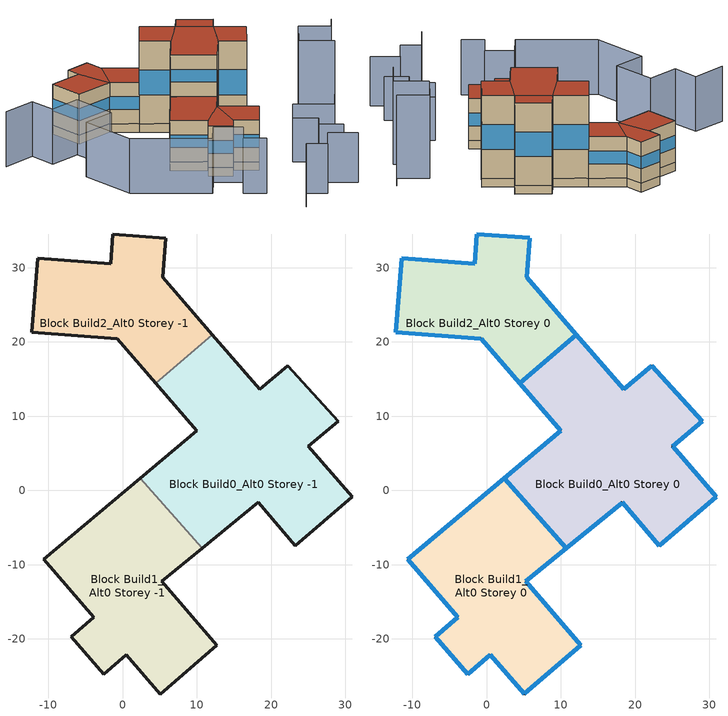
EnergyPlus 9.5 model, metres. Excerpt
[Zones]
Block Build0_Alt0 Storey -1
 floor ground (Project Basement Floor): 22.26,16.8 29.03,9.32 25.05,5.97 30.92,-0.83 23.24,-7.42 18.25,-1.62 10.71,-7.81 2.36,1.64 10.02,8.05 4.48,14.44 12.11,20.97 18.48,13.6 z-2.5
 wall ground (Project Basement Wall): 4.48,14.44 10.02,8.05 2.36,1.64 / 10.71,-7.81 18.25,-1.62 23.24,-7.42 30.92,-0.83 25.05,5.97 29.03,9.32 22.26,16.8 18.48,13.6 12.11,20.97 z-2.5:0
 wall to Block Build2_Alt0 Storey -1 (Project Partition): 12.11,20.97 4.48,14.44 z-2.5:0
 wall to Block Build1_Alt0 Storey -1 (Project Partition): 2.36,1.64 10.71,-7.81 z-2.5:0
Block Build1_Alt0 Storey -1
 floor ground (Project Basement Floor): 10.71,-7.81 5.27,-12.26 12.71,-20.88 5.1,-27.42 0.52,-22.13 -2.51,-24.75 -6.89,-19.69 -3.87,-17.09 -10.64,-9.25 2.36,1.64 z-2.5
 wall ground (Project Basement Wall): 2.36,1.64 -10.64,-9.25 -3.87,-17.09 -6.89,-19.69 -2.51,-24.75 0.52,-22.13 5.1,-27.42 12.71,-20.88 5.27,-12.26 10.71,-7.81 z-2.5:0
Block Build2_Alt0 Storey -1
 floor ground (Project Basement Floor): 5.8,34.01 5.43,28.71 12.11,20.97 4.48,14.44 -0.75,20.47 -12.21,21.32 -11.46,31.31 -1.59,30.56 -1.32,34.55 z-2.5
 wall ground (Project Basement Wall): 12.11,20.97 5.43,28.71 5.8,34.01 -1.32,34.55 -1.59,30.56 -11.46,31.31 -12.21,21.32 -0.75,20.47 4.48,14.44 z-2.5:0
Block Build0_Alt0 Storey 0
 floor to Block Build0_Alt0 Storey -1 (Project Heated1rstFloor): 22.26,16.8 29.03,9.32 25.05,5.97 30.92,-0.83 23.24,-7.42 18.25,-1.62 10.71,-7.81 2.36,1.64 10.02,8.05 4.48,14.44 12.11,20.97 18.48,13.6 z0
 wall outside (Project Wall): 4.48,14.44 10.02,8.05 2.36,1.64 / 10.71,-7.81 18.25,-1.62 23.24,-7.42 30.92,-0.83 25.05,5.97 29.03,9.32 22.26,16.8 18.48,13.6 12.11,20.97 z0:24; 12.11,20.97 4.48,14.44 / 2.36,1.64 10.71,-7.81 z12:24
 wall to Block Build2_Alt0 Storey 0 (Project Partition): 12.11,20.97 4.48,14.44 z0:12
 wall to Block Build1_Alt0 Storey 0 (Project Partition): 2.36,1.64 10.71,-7.81 z0:12
 window (Project External Window): 4.48,14.44 10.02,8.05 / 10.02,8.05 2.37,1.64 / 10.71,-7.8 18.25,-1.62 / 18.26,-1.62 23.24,-7.42 / 23.24,-7.42 30.92,-0.83 / 30.92,-0.83 25.05,5.97 / 25.05,5.98 29.03,9.32 / 29.02,9.33 22.27,16.8 / 22.26,16.8 18.48,13.61 / 18.47,13.61 12.11,20.97 z8.4:15.6; 12.1,20.97 4.48,14.45 / 2.37,1.63 10.7,-7.8 z16.2:19.8
 roof outside (Project Flat Roof): 29.03,9.32 22.26,16.8 18.48,13.6 25.05,5.97 z24; 30.92,-0.83 25.05,5.97 18.25,-1.62 23.24,-7.42 z24; 18.48,13.6 12.11,20.97 4.48,14.44 10.02,8.05 z24; 18.25,-1.62 25.05,5.97 18.48,13.6 10.02,8.05 2.36,1.64 10.71,-7.81 z24
Block Build1_Alt0 Storey 0
 floor to Block Build1_Alt0 Storey -1 (Project Heated1rstFloor): 10.71,-7.81 5.27,-12.26 12.71,-20.88 5.1,-27.42 0.52,-22.13 -2.51,-24.75 -6.89,-19.69 -3.87,-17.09 -10.64,-9.25 2.36,1.64 z0
 wall outside (Project Wall): 2.36,1.64 -10.64,-9.25 -3.87,-17.09 -6.89,-19.69 -2.51,-24.75 0.52,-22.13 5.1,-27.42 12.71,-20.88 5.27,-12.26 10.71,-7.81 z0:12
 window (Project External Window): 2.36,1.63 -10.64,-9.24 / -10.64,-9.25 -3.88,-17.08 / -3.87,-17.09 -6.89,-19.69 / -6.88,-19.7 -2.51,-24.75 / -2.5,-24.75 0.52,-22.13 / 0.52,-22.14 5.1,-27.42 / 5.1,-27.42 12.7,-20.88 / 12.7,-20.88 5.27,-12.26 / 5.27,-12.26 10.7,-7.81 z4.2:7.8
 roof outside (Project Flat Roof): 0.52,-22.13 5.27,-12.26 -3.87,-17.09 -6.89,-19.69 -2.51,-24.75 z12; 12.71,-20.88 5.27,-12.26 0.52,-22.13 5.1,-27.42 z12; 5.27,-12.26 10.71,-7.81 2.36,1.64 -10.64,-9.25 -3.87,-17.09 z12
Block Build2_Alt0 Storey 0
 floor to Block Build2_Alt0 Storey -1 (Project Heated1rstFloor): 5.8,34.01 5.43,28.71 12.11,20.97 4.48,14.44 -0.75,20.47 -12.21,21.32 -11.46,31.31 -1.59,30.56 -1.32,34.55 z0
 wall outside (Project Wall): 12.11,20.97 5.43,28.71 5.8,34.01 -1.32,34.55 -1.59,30.56 -11.46,31.31 -12.21,21.32 -0.75,20.47 4.48,14.44 z0:12
 window (Project External Window): 12.11,20.98 5.43,28.7 / 5.43,28.71 5.8,34.01 / 5.8,34.01 -1.31,34.55 / -1.32,34.55 -1.59,30.56 / -1.59,30.56 -11.46,31.31 / -11.46,31.3 -12.21,21.32 / -12.21,21.32 -0.75,20.47 / -0.74,20.47 4.48,14.45 z4.2:7.8
 roof outside (Project Flat Roof): -0.75,20.47 5.43,28.71 5.8,34.01 -1.32,34.55 -1.59,30.56 z12; 12.11,20.97 5.43,28.71 -0.75,20.47 4.48,14.44 z12; -0.75,20.47 -1.59,30.56 -11.46,31.31 -12.21,21.32 z12
shading: 31.16,-31.81 25.99,-36.27 / 25.99,-36.27 18.53,-27.67 / 18.53,-27.67 10.89,-34.24 / 10.89,-34.24 15.45,-39.57 / 15.45,-39.57 12.4,-42.17 / 12.4,-42.17 16.75,-47.25 z0:12.6; 11.44,-56.82 6.15,-50.64 / 6.15,-50.64 0.2,-55.75 / 0.2,-55.75 -3.52,-51.41 / -3.52,-51.41 -10.95,-57.6 z0:14.3; -10.48,-43.27 -14.56,-38.53 / -14.56,-38.53 -8.61,-33.39 / -8.61,-33.39 -13.85,-27.27 / -13.85,-27.27 -19.84,-32.35 / -19.84,-32.35 -34.47,-15.45 / -34.47,-15.45 -33.19,0.95 / -33.19,0.95 -23.82,0.23 / -23.82,0.23 -22.85,12.94 / -22.85,12.94 -32.21,13.67 / -32.21,13.67 -31.62,21.29 / -31.62,21.29 -41.72,22 z0:15.9; 49.53,-14.81 45.73,-18.11 / 45.73,-18.11 39.91,-11.38 / 39.91,-11.38 32.3,-18.04 / 32.3,-18.04 38.65,-25.37 / 38.65,-25.37 31.16,-31.81 z0:24.1
[Building]
None: North Axis=0; Terrain=Suburbs; Loads Convergence Tolerance Value=0.04; Temperature Convergence Tolerance Value=0.4; Solar Distribution=FullExterior; Maximum Number of Warmup Days=25; Minimum Number of Warmup Days=6
[Site:Location]
WeatherData/USA_CA_San.Francisco.Intl.AP.724940_TMY3.epw: Latitude=37.62; Longitude=-122.4; Time Zone=-8; Elevation=2
[SizingPeriod:DesignDay] Day of Month=21; Humidity Condition Type=Wetbulb; Barometric Pressure=100594; Rain Indicator=No; Snow Indicator=No; Daylight Saving Time Indicator=No; Solar Model Indicator=ASHRAEClearSky
Name | Month | Day Type | Maximum DryBulb Temperature | Daily DryBulb Temperature Range | Wetbulb or DewPoint at Maximum DryBulb | Wind Speed | Wind Direction | Sky Clearness
DENVER_STAPLETON Ann Htg 99.6% Condns DB | 12 | WinterDesignDay | -20 | 0 | -20 | 2.3 | 180 | 0
DENVER_STAPLETON Ann Clg .4% Condns DB=>MWB | 7 | SummerDesignDay | 34.1 | 15.2 | 15.8 | 4 | 120 | 1
[SITE:GROUNDTEMPERATURE:BUILDINGSURFACE]
15, 15, 15, 15, 15, 15, 15, 15, 15, 15, 15, 15
[MATERIAL] Solar Absorptance=0.7; Visible Absorptance=0.7
Name | Roughness | Thickness | Conductivity | Density | Specific Heat | Thermal Absorptance
Basement Floor; Heated1rstFloor Inertia | Rough | 0.1 | 0.9 | 2300 | 1000 | 0.9
Heated1rstFloor Insulation | Rough | 0.15 | 0.035 | 150 | 1000 | 0.9
Roof Insulation | Rough | 0.3 | 0.03 | 150 | 1000 | 0.9
Wall Inertia | Rough | 0.2 | 0.9 | 2300 | 1000 | 0.9
Wall Insulation | Rough | 0.2 | 0.03 | 150 | 1000 | 0.9
HeatedZoneIntMass; NonHeatedZoneIntMass | Rough | 0.1 | 0.3 | 600 | 1400 | 0.9
AirWallMaterial | MediumSmooth | 0.01 | 0.6 | 800 | 1000 | 0.95
[WINDOWMATERIAL:SIMPLEGLAZINGSYSTEM]
Window: UFactor=1.9; Solar Heat Gain Coefficient=0.7; Visible Transmittance=0.8
[CONSTRUCTION]
Project Wall: Wall Inertia, Wall Insulation
Project Basement Wall: Wall Inertia
Project Partition: AirWallMaterial
Project Basement Floor: Basement Floor
Project Flat Roof: Roof Insulation
Project External Window: Window
Project Heated1rstFloor: Heated1rstFloor Inertia, Heated1rstFloor Insulation
HeatedZoneIntMassObj: HeatedZoneIntMass
NonHeatedZoneIntMassObj: NonHeatedZoneIntMass
[ZONE] Type=1; Multiplier=1; Ceiling Height=autocalculate; Volume=autocalculate; Floor Area=autocalculate; Part of Total Floor Area=Yes
Block Build0_Alt0 Storey -1; Block Build0_Alt0 Storey 0; Block Build1_Alt0 Storey -1; Block Build1_Alt0 Storey 0; Block Build2_Alt0 Storey -1; Block Build2_Alt0 Storey 0
[INTERNALMASS]
Name | Construction | Zone or ZoneList | Surface Area
Block Build0_Alt0 Storey -1IntMass | NonHeatedZoneIntMassObj | Block Build0_Alt0 Storey -1 | 932
Block Build1_Alt0 Storey -1IntMass | NonHeatedZoneIntMassObj | Block Build1_Alt0 Storey -1 | 711
Block Build2_Alt0 Storey -1IntMass | NonHeatedZoneIntMassObj | Block Build2_Alt0 Storey -1 | 533
Block Build0_Alt0 Storey 0IntMass | HeatedZoneIntMassObj | Block Build0_Alt0 Storey 0 | 7457
Block Build1_Alt0 Storey 0IntMass | HeatedZoneIntMassObj | Block Build1_Alt0 Storey 0 | 2843
Block Build2_Alt0 Storey 0IntMass | HeatedZoneIntMassObj | Block Build2_Alt0 Storey 0 | 2131
[ELECTRICEQUIPMENT] Schedule=LoadSchedule; Design Level Calculation Method=Watts/Area; Fraction Latent=0; Fraction Radiant=0; Fraction Lost=0; EndUse Subcategory=General
Name | Zone or ZoneList | Watts per Zone Floor Area
Block Build0_Alt0 Storey 0Load | Block Build0_Alt0 Storey 0 | 0.08
Block Build1_Alt0 Storey 0Load | Block Build1_Alt0 Storey 0 | 0.04
Block Build2_Alt0 Storey 0Load | Block Build2_Alt0 Storey 0 | 0.04
[ZONEINFILTRATION:DESIGNFLOWRATE] Schedule=AlwaysON; Design Flow Rate Calculation Method=AirChanges/Hour; Air Changes per Hour=1; Constant Term Coefficient=1; Temperature Term Coefficient=0; Velocity Term Coefficient=0; Velocity Squared Term Coefficient=0
Name | Zone or ZoneList
Block Build0_Alt0 Storey -1Leak | Block Build0_Alt0 Storey -1
Block Build1_Alt0 Storey -1Leak | Block Build1_Alt0 Storey -1
Block Build2_Alt0 Storey -1Leak | Block Build2_Alt0 Storey -1
[ZONEINFILTRATION:FLOWCOEFFICIENT] Schedule=AlwaysON; Stack Coefficient=0.107; Pressure Exponent=0.667; Wind Coefficient=0.167; Shelter Factor=0.61
Name | Zone | Flow Coefficient
Block Build0_Alt0 Storey 0Leak | Block Build0_Alt0 Storey 0 | 0.204319
Block Build1_Alt0 Storey 0Leak | Block Build1_Alt0 Storey 0 | 0.0945315
Block Build2_Alt0 Storey 0Leak | Block Build2_Alt0 Storey 0 | 0.077945
[ZONEVENTILATION:DESIGNFLOWRATE] Schedule=AlwaysON; Design Flow Rate Calculation Method=AirChanges/Hour; Air Changes per Hour=4; Ventilation Type=Natural; Fan Pressure Rise=0; Fan Total Efficiency=1; Constant Term Coefficient=1; Temperature Term Coefficient=0; Velocity Term Coefficient=0; Velocity Squared Term Coefficient=0; Minimum Indoor Temperature=26; Maximum Indoor Temperature=100; Delta Temperature=1; Minimum Outdoor Temperature=-100; Maximum Outdoor Temperature=100; Maximum Wind Speed=40
Name | Zone or ZoneList
Block Build0_Alt0 Storey 0FreeCool | Block Build0_Alt0 Storey 0
Block Build1_Alt0 Storey 0FreeCool | Block Build1_Alt0 Storey 0
Block Build2_Alt0 Storey 0FreeCool | Block Build2_Alt0 Storey 0
[HVACTEMPLATE:THERMOSTAT]
ResidZone: Constant Heating Setpoint=21; Constant Cooling Setpoint=50
[HVACTEMPLATE:ZONE:IDEALLOADSAIRSYSTEM] Template Thermostat=ResidZone; Maximum Heating Supply Air Temperature=50; Minimum Cooling Supply Air Temperature=13; Maximum Heating Supply Air Humidity Ratio=0.0156; Minimum Cooling Supply Air Humidity Ratio=0.0077; Heating Limit=NoLimit; Cooling Limit=NoLimit; Dehumidification Control Type=ConstantSensibleHeatRatio; Cooling Sensible Heat Ratio=0.7; Dehumidification Setpoint=60; Humidification Control Type=None; Humidification Setpoint=30; Outdoor Air Method=Flow/Area; Outdoor Air Flow Rate per Person=0.007; Outdoor Air Flow Rate per Zone=0; Demand Controlled Ventilation Type=None; Outdoor Air Economizer Type=NoEconomizer; Heat Recovery Type=Sensible; Sensible Heat Recovery Effectiveness=0.65; Latent Heat Recovery Effectiveness=0
Name | Maximum Sensible Heating Capacity | Outdoor Air Flow Rate per Zone Floor Area
Block Build0_Alt0 Storey 0 | 93211 | 0.0028
Block Build1_Alt0 Storey 0 | 35534.3 | 0.0014
Block Build2_Alt0 Storey 0 | 26635.8 | 0.0014
[ENERGYMANAGEMENTSYSTEM:SENSOR]
Name | OutputVariable or OutputMeter Index Key | OutputVariable or OutputMeter
T0 | Block Build0_Alt0 Storey 0 | Zone Mean Air Temperature
T1 | Block Build1_Alt0 Storey 0 | Zone Mean Air Temperature
T2 | Block Build2_Alt0 Storey 0 | Zone Mean Air Temperature
Pow0 | Block Build0_Alt0 Storey 0 IDEAL LOADS AIR SYSTEM | Zone Ideal Loads Supply Air Total Heating Rate
Pow1 | Block Build1_Alt0 Storey 0 IDEAL LOADS AIR SYSTEM | Zone Ideal Loads Supply Air Total Heating Rate
Pow2 | Block Build2_Alt0 Storey 0 IDEAL LOADS AIR SYSTEM | Zone Ideal Loads Supply Air Total Heating Rate
DHWPow | DHW | Water Use Equipment Heating Rate
[ENERGYMANAGEMENTSYSTEM:PROGRAMCALLINGMANAGER]
Average Building Temperature: EndOfZoneTimestepBeforeZoneReporting; AverageZoneTemps
Compute Total Building Heat Pow: EndOfZoneTimestepBeforeZoneReporting; TotZonePow
Compute Total DHW Heat Pow: EndOfZoneTimestepBeforeZoneReporting; prgmDHWPow
[ENERGYMANAGEMENTSYSTEM:PROGRAM]
AverageZoneTemps: SET SumNumerator = T0*Vol0+T1*Vol1+T2*Vol2; SET SumDenominator  = Vol0+Vol1+Vol2; SET AverageBuildingTemp  = SumNumerator / SumDenominator
TotZonePow: SET TotBuildPow = Pow0+Pow1+Pow2
prgmDHWPow: SET TotDHWPow = DHWPow
[ENERGYMANAGEMENTSYSTEM:GLOBALVARIABLE]
AverageBuildingTemp
TotBuildPow
TotDHWPow
[ENERGYMANAGEMENTSYSTEM:OUTPUTVARIABLE] Type of Data in Variable=Averaged; Update Frequency=ZoneTimeStep
Name | EMS Variable
Mean Heated Zones Air Temperature | AverageBuildingTemp
Total Building Heating Power | TotBuildPow
Total DHW Heating Power | TotDHWPow
[ENERGYMANAGEMENTSYSTEM:INTERNALVARIABLE] Internal Data Type=Zone Air Volume
Name | Internal Data Index Key
Vol0 | Block Build0_Alt0 Storey 0
Vol1 | Block Build1_Alt0 Storey 0
Vol2 | Block Build2_Alt0 Storey 0
[WATERUSE:EQUIPMENT]
DHW: EndUse Subcategory=General; Peak Flow Rate=1.94479e-08; Flow Rate Fraction Schedule=WaterTaps; Target Temperature Schedule=TargetWaterTemp; Hot Water Supply Temperature Schedule=HotWaterTemp; Cold Water Supply Temperature Schedule=ColdWaterTemp
[SCHEDULE:COMPACT]
AlwaysON: Through: 12/31, For: AllDays, Until: 24:00, 1
HotWaterTemp: Through: 12/31, For: AllDays, Until: 24:00, 55
TargetWaterTemp: Through: 12/31, For: AllDays, Until: 24:00, 37
[SCHEDULE:FILE] Column Number=1; Rows to Skip at Top=0; Number of Hours of Data=8760; Column Separator=Comma; Interpolate to Timestep=No
Name | File
LoadSchedule | /Users/alizad/PycharmProjects/mubes-ubem/examples/ForTest/InputFiles/Building19_winter.txt
Watertaps | /Users/alizad/PycharmProjects/mubes-ubem/examples/ForTest/InputFiles/domestic_hot_water_40_apartments.txt
ColdWaterTemp | /Users/alizad/PycharmProjects/mubes-ubem/examples/ForTest/InputFiles/cold_water_temperature_stockholm.txt
